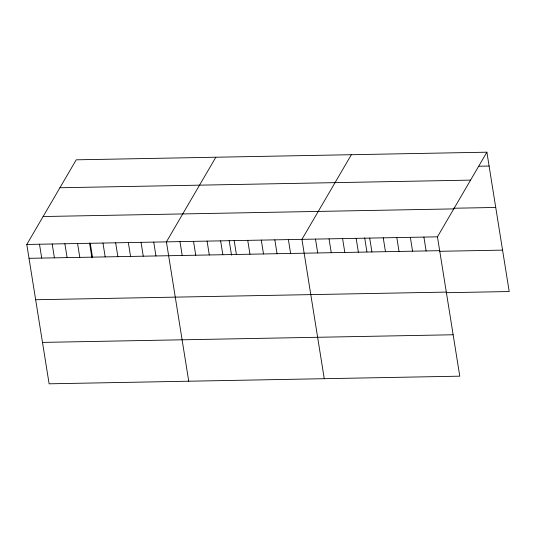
<?xml version="1.0" encoding="UTF-8"?>
<svg xmlns="http://www.w3.org/2000/svg" width="536" height="536" viewBox="0 0 536 536"><rect width="100%" height="100%" fill="white"/><g stroke="black" fill="none" stroke-linecap="round" stroke-linejoin="round"><path stroke-width="0.8" d="M486.882 152.191L437.456 236.832L459.774 376.178L49.118 383.81L26.8 244.463L76.226 159.822L486.882 152.191L509.2 291.537L446.227 292.71M215.847 157.229L166.421 241.87L188.739 381.217M351.361 154.71L301.935 239.351L324.26 378.697M478.735 166.24L489.1 166.046M59.918 187.754L470.568 180.123M453.483 208.243L495.733 207.459M43.108 216.531L453.764 208.899M26.8 244.463L437.456 236.832M29.018 258.319L439.674 250.687M439.594 251.297L502.567 250.124M35.651 299.731L446.307 292.1M42.485 342.397L453.141 334.766M423.902 237.08L426.12 250.942M410.348 237.334L412.573 251.19M396.801 237.589L399.019 251.444M383.247 237.837L385.464 251.692M369.699 238.091L371.917 251.947M364.688 237.877L366.919 251.826M356.145 238.339L358.363 252.201M342.591 238.594L344.815 252.449M329.044 238.848L331.261 252.704M315.49 239.096L317.707 252.952M288.388 239.599L290.606 253.454M274.834 239.853L277.052 253.709M261.287 240.101L263.504 253.964M247.733 240.356L249.95 254.211M234.178 240.61L236.403 254.466M229.167 240.396L231.532 255.163M220.631 240.858L222.849 254.714M207.077 241.113L209.295 254.969M193.523 241.361L195.747 255.223M179.975 241.615L182.193 255.471M153.732 242.105L155.949 255.96M141.035 242.339L143.253 256.195M128.345 242.574L130.563 256.429M115.649 242.808L117.873 256.67M102.959 243.049L105.177 256.905M90.262 243.284L92.487 257.139M89.546 242.989L91.911 257.756M77.573 243.518L79.79 257.374M64.876 243.753L67.101 257.608M52.186 243.987L54.404 257.85M39.49 244.228L41.714 258.084"/></g></svg>
